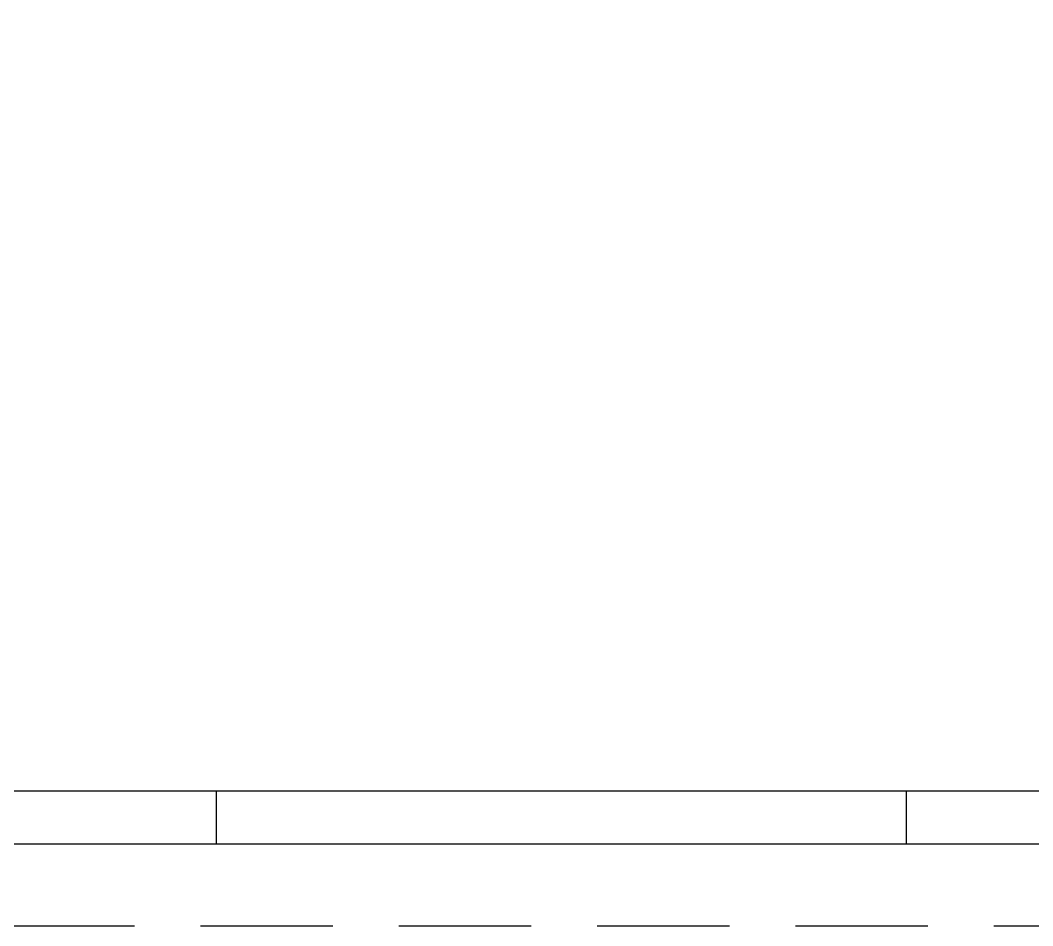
# Model space of a CAD drawing. Extents: x -3 to 120, y -1 to 61.
# Drawn here: x 42.73 to 61.88, y -1.26 to 15.86 of the extents above; entities that cross this region are included whole.
import ezdxf

# ---------------------------------------------------------------- set-up
doc = ezdxf.new("R2010")
doc.units = 0
doc.header["$MEASUREMENT"] = 0
doc.linetypes.add('HIDDEN', pattern=[0.375, 0.25, -0.125])
doc.layers.get('0').update_dxf_attribs({"linetype": 'CONTINUOUS'})
doc.layers.get('Defpoints').update_dxf_attribs({"linetype": 'CONTINUOUS'})
doc.layers.add('ARQ_FOLHA', color=7, linetype='CONTINUOUS')

# ---------------------------------------------------------------- blocks, each defined once
blk = doc.blocks.new('FOLHA A1+1 - 1102 X 594')
at = {"layer": 'ARQ_FOLHA', "color": 1}
for p, q in [((-718, 0), (-718, 10)), ((-587.5, 0), (-587.5, 10))]:
    blk.add_line(p, q, dxfattribs=at)
for points in [[(-1189, 0), (0, 0), (0, 594), (-1189, 594)], [(-1164, 10), (-10, 10), (-10, 584), (-1164, 584)]]:
    blk.add_lwpolyline(points, close=True, dxfattribs=at)
at = {"layer": 'Defpoints', "color": 8, "linetype": 'HIDDEN', "ltscale": 100}
blk.add_lwpolyline([(-1208.5, 609.5), (-1208.5, -15.5), (19.5, -15.5), (19.5, 609.5)], close=True, dxfattribs=at)

msp = doc.modelspace()

# ---------------------------------------------------------------- block references
at = {"xscale": 0.09999999999999938, "yscale": 0.09999999999999938, "zscale": 0.09999999999999938}
msp.add_blockref('FOLHA A1+1 - 1102 X 594', (118.246, 0.291), dxfattribs=at)

doc.saveas('drawing.dxf')
